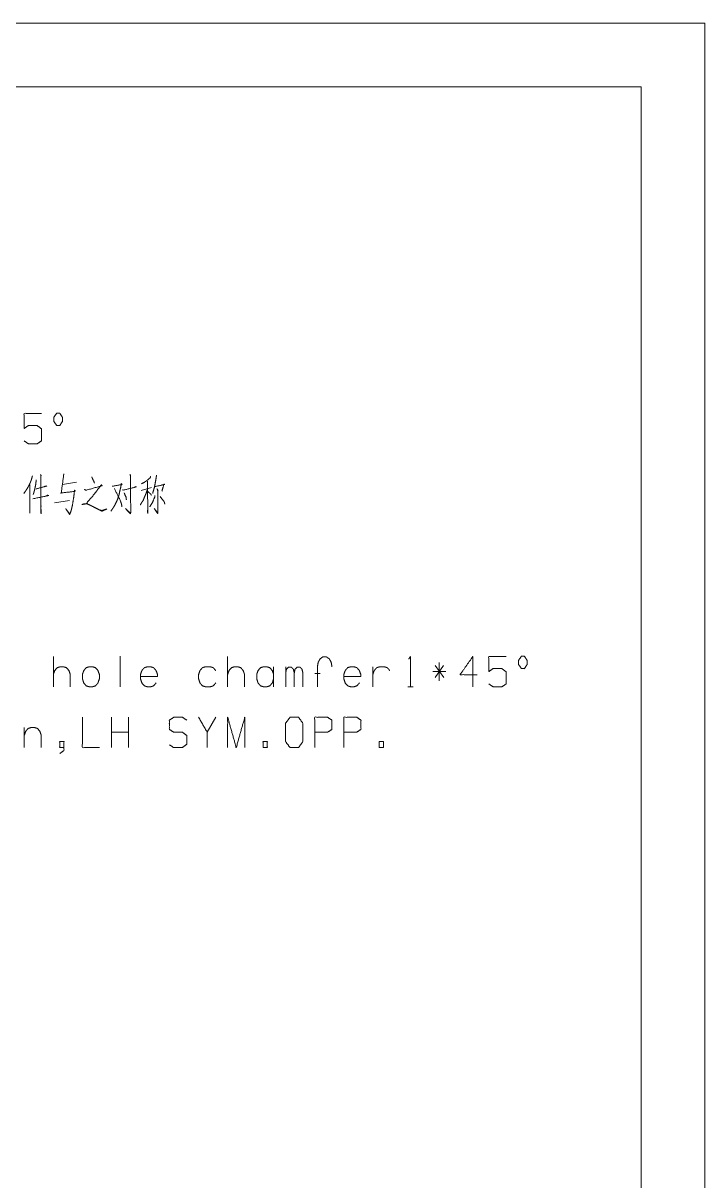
# Model space of a CAD drawing. Header units: millimetres. Extents: x 0 to 420, y 0 to 297.
# Drawn here: x 366.6 to 420, y 206.3 to 297 of the extents above; entities that cross this region are included whole.
import ezdxf

# ---------------------------------------------------------------- set-up
doc = ezdxf.new("R2010")
doc.units = ezdxf.units.MM
doc.layers.add('1', color=7, linetype='Continuous', true_color=0xffffff)

msp = doc.modelspace()

# ---------------------------------------------------------------- linework, layer by layer
at = {"layer": '1', "color": 132, "linetype": 'Continuous', "lineweight": 18}
for p, q in [((420, 297), (0, 297)), ((420, 0), (420, 297)), ((415, 292), (25, 292)), ((415, 5), (415, 292))]:
    msp.add_line(p, q, dxfattribs=at)
at = {"layer": '1', "color": 95, "linetype": 'Continuous', "lineweight": 18}
for p, q in [((370.743, 261.023), (369.647, 260.848)), ((375.822, 260.373), (376.635, 260.598)), ((369.028, 259.398), (370.213, 259.598)), ((368.94, 244.985), (368.94, 247.36)), ((374.165, 247.385), (374.165, 244.985)), ((382.599, 244.985), (382.599, 247.36)), ((399.188, 245.46), (399.188, 246.885)), ((386.201, 244.985), (386.201, 246.56)), ((387.152, 244.985), (387.152, 246.56)), ((389.852, 246.035), (389.428, 246.035)), ((393.981, 244.985), (393.981, 246.56)), ((399.701, 246.185), (398.693, 246.185)), ((398.87, 246.66), (399.542, 245.71)), ((399.524, 246.66), (398.87, 245.71)), ((396.717, 244.985), (397.141, 244.985)), ((373.493, 240.223), (373.493, 242.598)), ((374.836, 240.223), (374.836, 242.598)), ((381.666, 242.598), (380.994, 241.423)), ((366.663, 241.798), (366.663, 240.223)), ((374.836, 241.423), (373.493, 241.423))]:
    msp.add_line(p, q, dxfattribs=at)
for points, knots in [([(366.646, 264.26), (366.982, 264.035), (367.671, 264.035), (368.007, 264.26), (368.007, 265.21), (367.671, 265.46), (366.982, 265.46), (366.646, 265.235), (366.646, 266.41), (368.007, 266.41)], [0, 0, 0.062226, 0.168341, 0.230572, 0.376815, 0.441269, 0.547383, 0.609609, 0.790489, 1, 1]), ([(369.205, 265.46), (369.435, 265.46), (369.647, 265.785), (369.647, 266.11), (369.435, 266.435), (369.205, 266.435), (368.975, 266.11), (368.975, 265.785), (369.205, 265.46)], [0, 0, 0.08568, 0.230398, 0.351588, 0.4963, 0.58198, 0.730392, 0.851582, 1, 1]), ([(367.3, 261.523), (367.211, 261.198), (367.088, 260.898), (366.946, 260.623), (366.805, 260.398), (366.628, 260.148)], [0, 0, 0.21836, 0.428736, 0.629221, 0.801503, 1, 1]), ([(367.936, 261.623), (367.989, 261.523), (367.954, 261.573), (367.971, 258.573), (367.954, 258.798), (367.971, 259.173)], [0, 0, 0.029977, 0.046195, 0.840789, 0.900566, 1, 1]), ([(369.753, 261.673), (369.735, 261.498), (369.559, 260.198), (369.523, 260.123), (369.506, 260.173), (370.601, 260.298), (370.654, 260.348), (370.601, 260.398), (370.531, 259.823), (370.442, 259.273), (370.354, 258.873), (370.283, 258.648), (370.213, 258.498), (369.912, 258.948), (370.23, 258.523)], [0, 0, 0.02985, 0.252509, 0.266579, 0.275579, 0.462764, 0.475135, 0.487506, 0.585829, 0.680371, 0.749894, 0.78992, 0.818064, 0.909898, 1, 1]), ([(371.941, 261.448), (372.065, 261.173), (372.136, 261.048), (372.153, 260.948)], [0, 0, 0.551552, 0.814251, 1, 1]), ([(374.96, 261.648), (374.995, 261.373), (374.995, 259.473), (375.013, 258.848), (374.995, 258.598), (374.978, 258.548), (374.589, 258.948), (374.978, 258.598)], [0, 0, 0.066217, 0.519977, 0.6693, 0.729157, 0.741821, 0.875053, 1, 1]), ([(376.565, 261.473), (376.529, 261.373), (376.3, 261.173), (376.052, 260.998), (375.84, 260.898)], [0, 0, 0.111855, 0.433093, 0.7527, 1, 1]), ([(377.024, 261.573), (377.007, 261.448), (376.918, 260.923), (376.848, 260.573), (376.724, 260.148)], [0, 0, 0.086574, 0.45163, 0.69647, 1, 1]), ([(367.088, 260.823), (367.105, 259.323), (367.105, 258.598), (367.088, 258.748), (367.105, 259.023)], [0, 0, 0.565712, 0.83912, 0.89608, 1, 1]), ([(367.6, 261.198), (367.547, 260.798), (367.476, 260.448), (367.406, 260.198), (367.353, 260.048)], [0, 0, 0.342096, 0.644851, 0.865114, 1, 1]), ([(367.6, 260.498), (368.413, 260.723), (368.325, 260.723), (368.184, 260.648)], [0, 0, 0.772508, 0.853446, 1, 1]), ([(371.376, 260.473), (371.499, 260.373), (371.535, 260.398), (372.754, 260.748), (372.701, 260.823), (371.923, 259.798), (371.906, 259.798), (371.499, 259.323), (371.34, 259.323), (371.181, 259.273), (371.34, 259.298), (371.482, 259.323), (371.588, 259.323), (371.923, 259.173), (371.959, 259.148), (372.312, 258.973), (372.648, 258.798), (372.736, 258.748), (373.125, 258.923), (372.736, 258.798), (372.577, 258.848)], [0, 0, 0.02441, 0.03106, 0.225767, 0.239863, 0.437309, 0.440018, 0.535966, 0.560372, 0.585962, 0.610674, 0.632707, 0.64898, 0.70542, 0.71207, 0.772597, 0.830714, 0.846292, 0.91173, 0.97441, 1, 1]), ([(373.546, 260.698), (374.324, 260.848), (374.271, 260.923), (374.218, 260.623), (374.147, 260.323), (374.076, 259.998), (373.935, 259.598), (373.776, 259.273), (373.758, 259.223), (373.617, 258.998), (373.44, 258.748)], [0, 0, 0.244427, 0.272774, 0.366786, 0.461909, 0.564551, 0.695476, 0.807143, 0.823507, 0.90552, 1, 1]), ([(373.723, 260.523), (374.2, 259.548), (374.288, 259.273), (374.306, 259.098)], [0, 0, 0.700222, 0.886547, 1, 1]), ([(374.359, 260.423), (374.412, 260.398), (375.437, 260.648), (375.366, 260.673), (375.296, 260.623)], [0, 0, 0.045973, 0.873311, 0.932107, 1, 1]), ([(376.317, 260.473), (376.211, 260.148), (376.088, 259.873), (375.981, 259.598), (375.875, 259.448), (375.752, 259.248)], [0, 0, 0.251917, 0.47413, 0.691319, 0.826692, 1, 1]), ([(376.317, 261.098), (376.335, 259.123), (376.353, 258.573), (376.317, 258.673), (376.335, 258.898)], [0, 0, 0.691281, 0.883884, 0.921007, 1, 1]), ([(377.06, 260.498), (377.148, 260.373), (377.113, 260.398), (377.13, 259.073), (377.13, 258.748), (377.113, 258.573), (376.83, 258.973), (377.113, 258.623)], [0, 0, 0.05168, 0.066297, 0.513632, 0.623347, 0.682723, 0.848096, 1, 1]), ([(376.883, 260.673), (377.678, 260.848), (377.608, 260.873), (377.448, 260.323)], [0, 0, 0.557069, 0.608358, 1, 1]), ([(367.317, 259.723), (368.572, 259.973), (368.484, 259.998), (368.325, 259.923)], [0, 0, 0.826973, 0.886337, 1, 1]), ([(374.483, 260.198), (374.642, 259.823), (374.659, 259.648)], [0, 0, 0.698433, 1, 1]), ([(376.335, 260.298), (376.565, 260.098), (376.618, 259.998)], [0, 0, 0.729077, 1, 1]), ([(376.901, 259.973), (376.883, 259.848), (376.688, 259.398), (376.494, 259.098)], [0, 0, 0.129618, 0.632933, 1, 1]), ([(377.307, 259.898), (377.625, 259.498), (377.678, 259.298)], [0, 0, 0.711854, 1, 1]), ([(389.64, 244.985), (389.64, 246.56), (389.693, 246.91), (389.852, 247.185), (390.065, 247.335), (390.33, 247.335), (390.559, 247.185), (390.718, 246.91), (390.772, 246.56)], [0, 0, 0.423654, 0.518872, 0.604328, 0.674202, 0.745515, 0.819326, 0.904782, 1, 1]), ([(396.788, 247.16), (396.929, 247.36), (396.929, 244.985)], [0, 0, 0.093489, 1, 1]), ([(402.154, 245.935), (400.811, 245.935), (401.818, 247.36), (401.818, 244.985)], [0, 0, 0.245869, 0.565293, 1, 1]), ([(403.069, 245.21), (403.405, 244.985), (404.095, 244.985), (404.43, 245.21), (404.43, 246.16), (404.095, 246.41), (403.405, 246.41), (403.069, 246.185), (403.069, 247.36), (404.43, 247.36)], [0, 0, 0.062227, 0.168343, 0.23057, 0.376816, 0.441266, 0.547382, 0.609609, 0.790491, 1, 1]), ([(405.629, 246.41), (405.858, 246.41), (406.071, 246.735), (406.071, 247.06), (405.858, 247.385), (405.629, 247.385), (405.399, 247.06), (405.399, 246.735), (405.629, 246.41)], [0, 0, 0.085681, 0.230394, 0.351585, 0.496291, 0.581973, 0.730387, 0.851579, 1, 1]), ([(368.94, 245.96), (369.046, 246.26), (369.24, 246.485), (369.488, 246.56), (369.718, 246.56), (369.965, 246.485), (370.16, 246.26), (370.266, 245.96), (370.266, 244.985)], [0, 0, 0.107747, 0.208444, 0.296011, 0.373819, 0.461386, 0.562083, 0.66983, 1, 1]), ([(371.322, 245.285), (371.517, 245.06), (371.764, 244.985), (371.994, 244.985), (372.242, 245.06), (372.436, 245.285), (372.542, 245.61), (372.542, 245.96), (372.436, 246.26), (372.242, 246.485), (371.994, 246.56), (371.764, 246.56), (371.517, 246.485), (371.322, 246.26), (371.216, 245.96), (371.216, 245.61), (371.322, 245.285)], [0, 0, 0.063224, 0.118203, 0.167056, 0.222027, 0.285251, 0.357937, 0.43235, 0.5, 0.563224, 0.618195, 0.667048, 0.722027, 0.785251, 0.852901, 0.927315, 1, 1]), ([(376.989, 245.285), (376.795, 245.06), (376.547, 244.985), (376.317, 244.985), (376.07, 245.06), (375.875, 245.285), (375.769, 245.61), (375.769, 245.96), (375.875, 246.26), (376.07, 246.485), (376.317, 246.56), (376.547, 246.56), (376.795, 246.485), (376.989, 246.26), (377.095, 245.96), (377.095, 245.785), (375.769, 245.785)], [0, 0, 0.053947, 0.100852, 0.142537, 0.189449, 0.243397, 0.305417, 0.368912, 0.426635, 0.480583, 0.527495, 0.56918, 0.616085, 0.670032, 0.727758, 0.759505, 1, 1]), ([(381.666, 245.285), (381.471, 245.06), (381.224, 244.985), (380.87, 244.985), (380.623, 245.06), (380.428, 245.285), (380.322, 245.61), (380.322, 245.96), (380.428, 246.26), (380.623, 246.485), (380.87, 246.56), (381.224, 246.56), (381.471, 246.485), (381.666, 246.26)], [0, 0, 0.075458, 0.141067, 0.230771, 0.29639, 0.371848, 0.458598, 0.547411, 0.628152, 0.70361, 0.769229, 0.858933, 0.924542, 1, 1]), ([(382.599, 245.96), (382.705, 246.26), (382.899, 246.485), (383.147, 246.56), (383.377, 246.56), (383.624, 246.485), (383.818, 246.26), (383.924, 245.96), (383.924, 244.985)], [0, 0, 0.107748, 0.208447, 0.296015, 0.373824, 0.461378, 0.562077, 0.669826, 1, 1]), ([(386.201, 245.96), (386.095, 246.26), (385.9, 246.485), (385.653, 246.56), (385.423, 246.56), (385.176, 246.485), (384.981, 246.26), (384.875, 245.96), (384.875, 245.61), (384.981, 245.285), (385.176, 245.06), (385.423, 244.985), (385.653, 244.985), (385.9, 245.06), (386.095, 245.285), (386.201, 245.61)], [0, 0, 0.073088, 0.141395, 0.200794, 0.253574, 0.312964, 0.381271, 0.454362, 0.534758, 0.613289, 0.681596, 0.740986, 0.793766, 0.853165, 0.921472, 1, 1]), ([(387.152, 246.085), (387.205, 246.36), (387.382, 246.535), (387.576, 246.535), (387.753, 246.36), (387.823, 246.085), (387.823, 244.985)], [0, 0, 0.118881, 0.224452, 0.306981, 0.412552, 0.533082, 1, 1]), ([(387.823, 246.085), (387.876, 246.36), (388.053, 246.535), (388.265, 246.535), (388.424, 246.36), (388.495, 246.085), (388.495, 244.985)], [0, 0, 0.118603, 0.223944, 0.313758, 0.413912, 0.534159, 1, 1]), ([(392.924, 245.285), (392.73, 245.06), (392.482, 244.985), (392.253, 244.985), (392.005, 245.06), (391.811, 245.285), (391.705, 245.61), (391.705, 245.96), (391.811, 246.26), (392.005, 246.485), (392.253, 246.56), (392.482, 246.56), (392.73, 246.485), (392.924, 246.26), (393.03, 245.96), (393.03, 245.785), (391.705, 245.785)], [0, 0, 0.053947, 0.100858, 0.142543, 0.189454, 0.243401, 0.30542, 0.368914, 0.426637, 0.480584, 0.527496, 0.56918, 0.616092, 0.670038, 0.727761, 0.759508, 1, 1]), ([(393.981, 245.96), (394.087, 246.26), (394.282, 246.485), (394.529, 246.56), (394.865, 246.56), (395.112, 246.485), (395.307, 246.26)], [0, 0, 0.180185, 0.348582, 0.495019, 0.685189, 0.831603, 1, 1]), ([(371.216, 242.598), (371.216, 240.223), (372.56, 240.223)], [0, 0, 0.638734, 1, 1]), ([(378.028, 240.448), (378.364, 240.223), (379.053, 240.223), (379.389, 240.473), (379.389, 241.173), (379.053, 241.423), (378.382, 241.423), (378.028, 241.648), (378.028, 242.373), (378.382, 242.598), (379.053, 242.598), (379.389, 242.373)], [0, 0, 0.068034, 0.184052, 0.254521, 0.372334, 0.442803, 0.555843, 0.626371, 0.748393, 0.818921, 0.931961, 1, 1]), ([(380.994, 240.223), (380.994, 241.423), (380.322, 242.598)], [0, 0, 0.469959, 1, 1]), ([(382.599, 240.223), (382.599, 242.598), (383.27, 240.223), (383.942, 242.598), (383.942, 240.223)], [0, 0, 0.245192, 0.499999, 0.754808, 1, 1]), ([(387.488, 240.223), (388.159, 240.223), (388.495, 240.698), (388.495, 242.123), (388.159, 242.598), (387.488, 242.598), (387.134, 242.123), (387.134, 240.698), (387.488, 240.223)], [0, 0, 0.102686, 0.191621, 0.409479, 0.498411, 0.601097, 0.691619, 0.909476, 1, 1]), ([(389.428, 240.223), (389.428, 242.598), (390.436, 242.598), (390.772, 242.373), (390.772, 241.648), (390.418, 241.423), (389.428, 241.423)], [0, 0, 0.401148, 0.571308, 0.639589, 0.762044, 0.832821, 1, 1]), ([(391.705, 240.223), (391.705, 242.598), (392.712, 242.598), (393.048, 242.373), (393.048, 241.648), (392.694, 241.423), (391.705, 241.423)], [0, 0, 0.401147, 0.571315, 0.639589, 0.762044, 0.832821, 1, 1]), ([(366.663, 241.198), (366.77, 241.498), (366.964, 241.723), (367.211, 241.798), (367.441, 241.798), (367.689, 241.723), (367.883, 241.498), (367.989, 241.198), (367.989, 240.223)], [0, 0, 0.107748, 0.208447, 0.296001, 0.373811, 0.461378, 0.562077, 0.669826, 1, 1]), ([(369.771, 240.223), (369.435, 240.223), (369.435, 240.698), (369.771, 240.698), (369.771, 239.998), (369.435, 239.748)], [0, 0, 0.148254, 0.357933, 0.506187, 0.815185, 1, 1]), ([(385.37, 240.223), (385.706, 240.223), (385.706, 240.698), (385.37, 240.698), (385.37, 240.223)], [0, 0, 0.207082, 0.5, 0.707082, 1, 1]), ([(394.476, 240.223), (394.812, 240.223), (394.812, 240.698), (394.476, 240.698), (394.476, 240.223)], [0, 0, 0.207082, 0.5, 0.707082, 1, 1])]:
    msp.add_open_spline(points, degree=1, knots=knots, dxfattribs=at)

doc.saveas('drawing.dxf')
